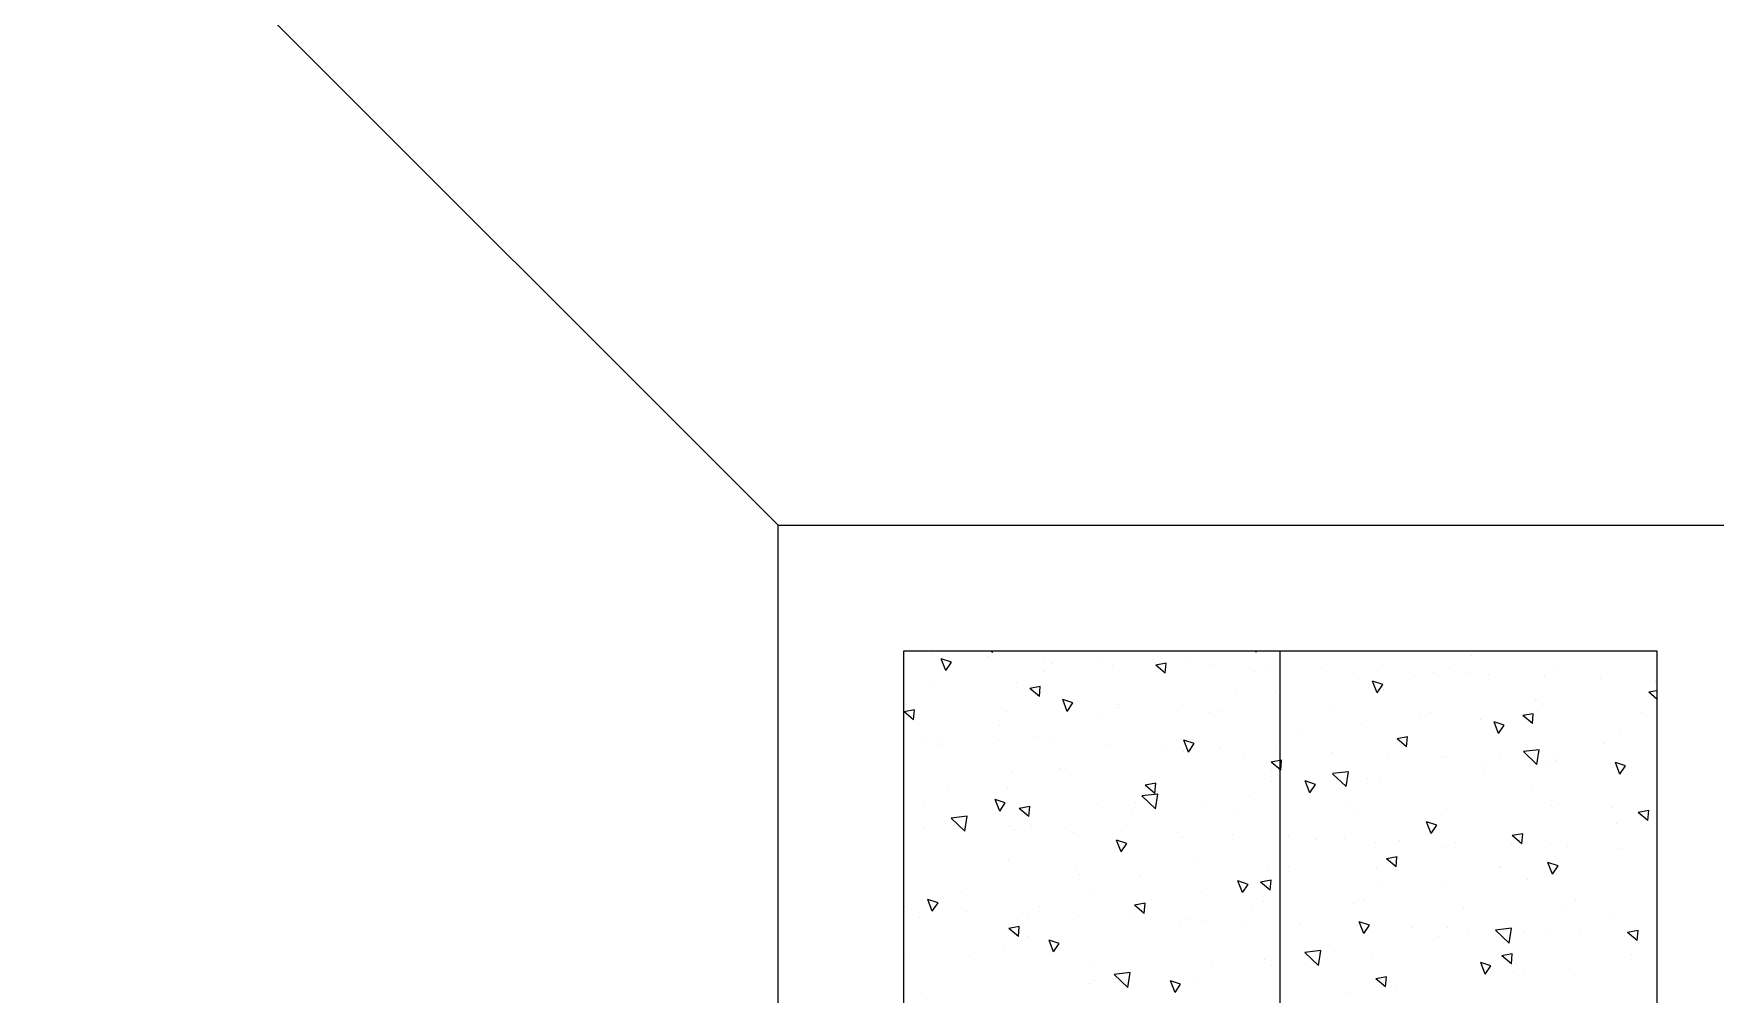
# Model space of a CAD drawing. Header units: millimetres. Extents: x 331487 to 517269, y 198509 to 399936.
# Drawn here: x 422584 to 423589, y 335033 to 335607 of the extents above; entities that cross this region are included whole.
import ezdxf

# ---------------------------------------------------------------- set-up
doc = ezdxf.new("R2010")
doc.units = ezdxf.units.MM
doc.header["$MEASUREMENT"] = 0
doc.layers.add('COLUMN', color=6, linetype='Continuous')
doc.layers.add('FOOTING', color=5, linetype='Continuous')

msp = doc.modelspace()

# ---------------------------------------------------------------- linework, layer by layer
at = {"layer": 'COLUMN'}
for p, q in [((423104.3, 334488.5), (423104.3, 335238.5)), ((423104.3, 335238.5), (423554.3, 335238.5)), ((423554.3, 335238.5), (423554.3, 334488.5))]:
    msp.add_line(p, q, dxfattribs=at)
at = {"layer": 'COLUMN', "color": 2, "linetype": 'Continuous'}
for p, q in [((423157.3, 335237.5), (423156.3, 335238.5)), ((423157.3, 335237.5), (423157.5, 335238.5)), ((423314.7, 335237.7), (423314.4, 335238.5)), ((423314.7, 335237.7), (423315.3, 335238.5)), ((423121.1, 335236.5), (423121.1, 335236.5)), ((423129.4, 335226.7), (423126.7, 335233.7)), ((423132.8, 335231.6), (423126.7, 335233.6)), ((423129.4, 335226.7), (423132.8, 335231.6)), ((423154.4, 335235.3), (423154.4, 335235.3)), ((423187.6, 335234.1), (423187.6, 335234.1)), ((423192.6, 335230.7), (423192.6, 335230.7)), ((423220.9, 335232.9), (423220.9, 335232.9)), ((423228.8, 335229.4), (423228.8, 335229.4)), ((423254.2, 335231.7), (423254.2, 335231.7)), ((423261.2, 335231), (423254.9, 335229.9)), ((423260.6, 335225.1), (423254.9, 335229.9)), ((423260.6, 335225.1), (423261.2, 335231)), ((423275.7, 335233.8), (423275.7, 335233.8)), ((423287.5, 335230.5), (423287.5, 335230.5)), ((423320.8, 335229.2), (423320.8, 335229.2)), ((423354.1, 335228), (423354.1, 335228)), ((423430.7, 335227.9), (423430.7, 335227.9)), ((423443.8, 335235.5), (423443.8, 335235.5)), ((423495.3, 335229.5), (423495.3, 335229.5)), ((423122.1, 335220.2), (423122.1, 335220.2)), ((423171.5, 335219.8), (423171.5, 335219.8)), ((423187.6, 335226.4), (423187.6, 335226.4)), ((423314.2, 335226.1), (423314.2, 335226.1)), ((423373.2, 335225.2), (423373.2, 335225.2)), ((423387.2, 335213.3), (423384.5, 335220.3)), ((423390.6, 335218.3), (423384.5, 335220.3)), ((423387.2, 335213.3), (423390.6, 335218.3)), ((423387.4, 335226.8), (423387.4, 335226.8)), ((423409.4, 335224), (423409.4, 335224)), ((423420.7, 335225.6), (423420.7, 335225.6)), ((423440.8, 335225.8), (423440.8, 335225.8)), ((423454, 335224.4), (423454, 335224.4)), ((423487.3, 335223.2), (423487.3, 335223.2)), ((423520.5, 335222), (423520.5, 335222)), ((423553.8, 335220.7), (423553.8, 335220.7)), ((423553.8, 335219.8), (423553.8, 335219.8)), ((423185.9, 335217.2), (423179.7, 335216)), ((423185.4, 335211.2), (423179.7, 335216)), ((423185.4, 335211.2), (423185.9, 335217.2)), ((423201.9, 335202.3), (423199.3, 335209.3)), ((423205.3, 335207.3), (423199.3, 335209.3)), ((423302.7, 335214.7), (423302.7, 335214.7)), ((423326.5, 335213.9), (423326.5, 335213.9)), ((423391.1, 335215.5), (423391.1, 335215.5)), ((423481.8, 335208.5), (423481.8, 335208.5)), ((423483.3, 335209.2), (423483.3, 335209.2)), ((423554.3, 335214.5), (423549.5, 335213.7)), ((423554.3, 335209.6), (423549.5, 335213.7)), ((423110.7, 335203.3), (423104.5, 335202.1)), ((423110.2, 335197.3), (423104.5, 335202.1)), ((423105.9, 335206.6), (423105.9, 335206.6)), ((423110.2, 335197.3), (423110.7, 335203.3)), ((423165.6, 335202.5), (423165.6, 335202.5)), ((423201.9, 335202.3), (423205.3, 335207.3)), ((423222.4, 335199.9), (423222.4, 335199.9)), ((423232.1, 335204.4), (423232.1, 335204.4)), ((423232.6, 335206.3), (423232.6, 335206.3)), ((423268.2, 335203.1), (423268.2, 335203.1)), ((423286.9, 335201.5), (423286.9, 335201.5)), ((423292.2, 335202.2), (423292.2, 335202.2)), ((423359.2, 335206), (423359.2, 335206)), ((423412.7, 335198.9), (423412.7, 335198.9)), ((423418.9, 335201.9), (423418.9, 335201.9)), ((423480.5, 335200.9), (423474.3, 335199.8)), ((423480, 335195), (423474.3, 335199.8)), ((423480, 335195), (423480.5, 335200.9)), ((423485.8, 335205.7), (423485.8, 335205.7)), ((423545.5, 335201.6), (423545.5, 335201.6)), ((423161.5, 335193.9), (423161.5, 335193.9)), ((423342.1, 335188.4), (423342.1, 335188.4)), ((423377.6, 335194.4), (423377.6, 335194.4)), ((423448.8, 335197.6), (423448.8, 335197.6)), ((423459.8, 335189), (423457.1, 335196)), ((423463.1, 335194), (423457.1, 335196)), ((423459.8, 335189), (423463.1, 335194)), ((423532.7, 335188.6), (423532.7, 335188.6)), ((423118.2, 335185.9), (423118.2, 335185.9)), ((423127, 335182.3), (423127, 335182.3)), ((423127.5, 335186), (423127.5, 335186)), ((423160.8, 335184.8), (423160.8, 335184.8)), ((423182.7, 335187.5), (423182.7, 335187.5)), ((423194, 335183.6), (423194, 335183.6)), ((423227.3, 335182.4), (423227.3, 335182.4)), ((423260.6, 335181.2), (423260.6, 335181.2)), ((423271.5, 335178.1), (423271.5, 335178.1)), ((423274.5, 335178), (423271.8, 335185)), ((423277.8, 335183), (423271.8, 335185)), ((423273.5, 335180.4), (423273.5, 335180.4)), ((423274.5, 335178), (423277.8, 335183)), ((423293.9, 335180), (423293.9, 335180)), ((423327.2, 335178.7), (423327.2, 335178.7)), ((423405.3, 335187.1), (423399.1, 335185.9)), ((423404.8, 335181.1), (423399.1, 335185.9)), ((423404.8, 335181.1), (423405.3, 335187.1)), ((423484.1, 335179.4), (423474.6, 335178.3)), ((423482.7, 335170.5), (423474.6, 335178.3)), ((423482.7, 335170.5), (423484.1, 335179.4)), ((423522.7, 335182.9), (423522.7, 335182.9)), ((423197.6, 335168.1), (423197.6, 335168.1)), ((423200.9, 335167.5), (423200.9, 335167.5)), ((423307.7, 335176.8), (423307.7, 335176.8)), ((423330.1, 335173.2), (423323.8, 335172)), ((423329.6, 335167.2), (423323.8, 335172)), ((423324.2, 335167.8), (423324.2, 335167.8)), ((423329.6, 335167.2), (423330.1, 335173.2)), ((423360.5, 335177.5), (423360.5, 335177.5)), ((423393.8, 335176.3), (423393.8, 335176.3)), ((423427.1, 335175.1), (423427.1, 335175.1)), ((423428.5, 335174.5), (423428.5, 335174.5)), ((423450.8, 335167.5), (423450.8, 335167.5)), ((423452.1, 335172.6), (423452.1, 335172.6)), ((423460.4, 335173.9), (423460.4, 335173.9)), ((423488.3, 335171.3), (423488.3, 335171.3)), ((423493, 335176.2), (423493, 335176.2)), ((423493.7, 335172.7), (423493.7, 335172.7)), ((423526.9, 335171.4), (423526.9, 335171.4)), ((423532.3, 335164.7), (423529.6, 335171.7)), ((423535.6, 335169.7), (423529.6, 335171.7)), ((423532.3, 335164.7), (423535.6, 335169.7)), ((423169.3, 335166.4), (423169.3, 335166.4)), ((423254.9, 335159.3), (423248.6, 335158.2)), ((423254.4, 335153.3), (423248.6, 335158.2)), ((423254.4, 335153.3), (423254.9, 335159.3)), ((423324.3, 335160.5), (423324.3, 335160.5)), ((423347, 335153.7), (423344.3, 335160.7)), ((423350.3, 335158.6), (423344.3, 335160.7)), ((423347, 335153.7), (423350.3, 335158.6)), ((423370.1, 335166.2), (423360.6, 335165.1)), ((423368.7, 335157.3), (423360.6, 335165)), ((423368.7, 335157.3), (423370.1, 335166.2)), ((423381.6, 335162.1), (423381.6, 335162.1)), ((423388.8, 335162.1), (423388.8, 335162.1)), ((423115.9, 335148.3), (423115.9, 335148.3)), ((423130.3, 335157.3), (423130.3, 335157.3)), ((423161.7, 335142.6), (423159, 335149.6)), ((423165, 335147.6), (423159, 335149.6)), ((423161.7, 335142.6), (423165, 335147.6)), ((423166.5, 335156), (423166.5, 335156)), ((423242.6, 335148), (423242.6, 335148)), ((423256.1, 335152.9), (423246.6, 335151.8)), ((423254.8, 335144), (423246.6, 335151.8)), ((423254.7, 335144), (423256.1, 335152.9)), ((423284.6, 335148.1), (423284.6, 335148.1)), ((423311, 335151.8), (423311, 335151.8)), ((423347.1, 335150.5), (423347.1, 335150.5)), ((423369.2, 335147.7), (423369.2, 335147.7)), ((423479.6, 335155.1), (423479.6, 335155.1)), ((423495.8, 335147.4), (423495.8, 335147.4)), ((423142.2, 335139.6), (423132.7, 335138.5)), ((423140.8, 335130.7), (423132.7, 335138.5)), ((423140.8, 335130.8), (423142.2, 335139.6)), ((423179.7, 335145.4), (423173.4, 335144.3)), ((423179.1, 335139.5), (423173.4, 335144.3)), ((423175.6, 335144.2), (423175.6, 335144.2)), ((423179.1, 335139.5), (423179.7, 335145.4)), ((423220.1, 335146.5), (423220.1, 335146.5)), ((423240.4, 335141.2), (423240.4, 335141.2)), ((423302.2, 335143.9), (423302.2, 335143.9)), ((423375.4, 335141.1), (423375.4, 335141.1)), ((423428.9, 335143.6), (423428.9, 335143.6)), ((423491.6, 335146.3), (423491.6, 335146.3)), ((423527.7, 335145), (423527.7, 335145)), ((423549.5, 335143.1), (423543.2, 335141.9)), ((423549, 335137.1), (423543.2, 335141.9)), ((423549, 335137.1), (423549.5, 335143.1)), ((423104.3, 335130.5), (423104.4, 335131.6)), ((423104.4, 335131.6), (423104.3, 335131.5)), ((423115.9, 335132.5), (423115.9, 335132.5)), ((423134.5, 335134.7), (423134.5, 335134.7)), ((423167.8, 335133.5), (423167.8, 335133.5)), ((423169.8, 335130.9), (423169.8, 335130.9)), ((423180.5, 335134.1), (423180.5, 335134.1)), ((423201.1, 335132.3), (423201.1, 335132.3)), ((423205.9, 335129.7), (423205.9, 335129.7)), ((423234.4, 335131), (423234.4, 335131)), ((423267.7, 335129.8), (423267.7, 335129.8)), ((423301, 335128.6), (423301, 335128.6)), ((423334.2, 335127.4), (423334.2, 335127.4)), ((423419.5, 335129.3), (423416.8, 335136.3)), ((423422.8, 335134.3), (423416.8, 335136.3)), ((423419.5, 335129.3), (423422.8, 335134.3)), ((423421, 335135.8), (423421, 335135.8)), ((423474.3, 335129.2), (423468, 335128.1)), ((423473.7, 335123.2), (423468, 335128.1)), ((423473.7, 335123.2), (423474.3, 335129.2)), ((423530.4, 335135.2), (423530.4, 335135.2)), ((423234.2, 335118.3), (423231.5, 335125.3)), ((423237.6, 335123.3), (423231.5, 335125.3)), ((423234.2, 335118.3), (423237.6, 335123.3)), ((423271.2, 335127), (423271.2, 335127)), ((423350.4, 335125.5), (423350.4, 335125.5)), ((423367.5, 335126.2), (423367.5, 335126.2)), ((423386.5, 335124.2), (423386.5, 335124.2)), ((423400.8, 335125), (423400.8, 335125)), ((423426.2, 335121.2), (423426.2, 335121.2)), ((423434.1, 335123.7), (423434.1, 335123.7)), ((423467.4, 335122.5), (423467.4, 335122.5)), ((423490.8, 335122.8), (423490.8, 335122.8)), ((423500.7, 335121.3), (423500.7, 335121.3)), ((423531, 335120), (423531, 335120)), ((423534, 335120.1), (423534, 335120.1)), ((423167, 335113), (423167, 335113)), ((423207.6, 335109.8), (423207.6, 335109.8)), ((423279.8, 335114.9), (423279.8, 335114.9)), ((423334.2, 335109.5), (423334.2, 335109.5)), ((423386.6, 335108.8), (423386.6, 335108.8)), ((423399.1, 335115.3), (423392.8, 335114.2)), ((423398.5, 335109.4), (423392.8, 335114.2)), ((423398.5, 335109.4), (423399, 335115.3)), ((423460.4, 335109.5), (423460.4, 335109.5)), ((423460.8, 335109.2), (423460.8, 335109.2)), ((423492, 335105), (423489.3, 335112)), ((423495.4, 335110), (423489.3, 335112)), ((423492, 335105), (423495.4, 335110)), ((423209.2, 335104.6), (423209.2, 335104.6)), ((423245.4, 335103.4), (423245.4, 335103.4)), ((423306.7, 335094), (423304, 335101)), ((423310.1, 335098.9), (423304, 335101)), ((423306.7, 335094), (423310.1, 335098.9)), ((423323.8, 335101.5), (423317.6, 335100.3)), ((423323.3, 335095.5), (423317.6, 335100.3)), ((423322, 335107.2), (423322, 335107.2)), ((423323.3, 335095.5), (423323.8, 335101.5)), ((423389.8, 335099.2), (423389.8, 335099.2)), ((423426, 335097.9), (423426, 335097.9)), ((423477.3, 335101.7), (423477.3, 335101.7)), ((423121.4, 335082.9), (423118.7, 335089.9)), ((423124.8, 335087.9), (423118.7, 335089.9)), ((423121.4, 335082.9), (423124.8, 335087.9)), ((423126, 335090), (423126, 335090)), ((423138.7, 335094.1), (423138.7, 335094.1)), ((423217.8, 335093.1), (423217.8, 335093.1)), ((423248.6, 335087.6), (423242.3, 335086.4)), ((423248.1, 335081.6), (423248.6, 335087.6)), ((423252.6, 335089.7), (423252.6, 335089.7)), ((423282.4, 335094.7), (423282.4, 335094.7)), ((423319.3, 335088.6), (423319.3, 335088.6)), ((423373.1, 335087.7), (423373.1, 335087.7)), ((423379.2, 335089.4), (423379.2, 335089.4)), ((423505.8, 335089.1), (423505.8, 335089.1)), ((423108.7, 335084), (423108.7, 335084)), ((423113.7, 335079.1), (423113.7, 335079.1)), ((423142, 335082.8), (423142, 335082.8)), ((423175.3, 335081.5), (423175.3, 335081.5)), ((423178.2, 335080.7), (423178.2, 335080.7)), ((423185.6, 335085.8), (423185.6, 335085.8)), ((423208.6, 335080.3), (423208.6, 335080.3)), ((423241.9, 335079.1), (423241.9, 335079.1)), ((423248.1, 335081.6), (423242.3, 335086.4)), ((423248.7, 335078.3), (423248.7, 335078.3)), ((423275.2, 335077.9), (423275.2, 335077.9)), ((423284.8, 335077.1), (423284.8, 335077.1)), ((423312.3, 335085.5), (423312.3, 335085.5)), ((423438.9, 335085.2), (423438.9, 335085.2)), ((423499.9, 335083.2), (423499.9, 335083.2)), ((423528.2, 335081.8), (423528.2, 335081.8)), ((423173.4, 335073.7), (423167.1, 335072.6)), ((423172.9, 335067.7), (423167.1, 335072.6)), ((423172.9, 335067.7), (423173.4, 335073.7)), ((423178.1, 335067.8), (423178.1, 335067.8)), ((423268.9, 335073.7), (423268.9, 335073.7)), ((423308.5, 335076.7), (423308.5, 335076.7)), ((423341.7, 335075.5), (423341.7, 335075.5)), ((423375, 335074.2), (423375, 335074.2)), ((423379.2, 335069.6), (423376.5, 335076.6)), ((423382.6, 335074.6), (423376.5, 335076.6)), ((423379.2, 335069.6), (423382.6, 335074.6)), ((423408.3, 335073), (423408.3, 335073)), ((423424, 335067.8), (423424, 335067.8)), ((423429.3, 335072.9), (423429.3, 335072.9)), ((423441.6, 335071.8), (423441.6, 335071.8)), ((423467.5, 335072.7), (423458, 335071.6)), ((423466.1, 335063.8), (423458, 335071.6)), ((423465.4, 335071.6), (423465.4, 335071.6)), ((423466.1, 335063.8), (423467.5, 335072.7)), ((423474.9, 335070.6), (423474.9, 335070.6)), ((423488.5, 335069.4), (423488.5, 335069.4)), ((423508.2, 335069.4), (423508.2, 335069.4)), ((423543.2, 335071.4), (423536.9, 335070.2)), ((423542.7, 335065.4), (423536.9, 335070.2)), ((423541.5, 335068.2), (423541.5, 335068.2)), ((423542.7, 335065.4), (423543.2, 335071.4)), ((423107.5, 335057.5), (423107.5, 335057.5)), ((423164.8, 335059.7), (423164.8, 335059.7)), ((423193.9, 335058.6), (423191.2, 335065.6)), ((423197.3, 335063.6), (423191.2, 335065.6)), ((423193.9, 335058.6), (423197.3, 335063.6)), ((423353.5, 335059.4), (423344, 335058.3)), ((423352.2, 335050.5), (423344.1, 335058.3)), ((423352.2, 335050.5), (423353.5, 335059.4)), ((423358.7, 335062.3), (423358.7, 335062.3)), ((423468, 335057.5), (423461.7, 335056.3)), ((423467.5, 335051.5), (423468, 335057.5)), ((423143.6, 335056.2), (423143.6, 335056.2)), ((423217.6, 335051.5), (423217.6, 335051.5)), ((423288.1, 335052), (423288.1, 335052)), ((423319.8, 335053.8), (423319.8, 335053.8)), ((423324.3, 335050.7), (423324.3, 335050.7)), ((423344.2, 335051.2), (423344.2, 335051.2)), ((423384.3, 335055.4), (423384.3, 335055.4)), ((423451.7, 335045.3), (423449.1, 335052.3)), ((423455.1, 335050.3), (423449.1, 335052.3)), ((423451.7, 335045.3), (423455.1, 335050.3)), ((423467.5, 335051.5), (423461.7, 335056.3)), ((423470.8, 335050.9), (423470.8, 335050.9)), ((423475.1, 335048.3), (423475.1, 335048.3)), ((423539.3, 335056.8), (423539.3, 335056.8)), ((423215.6, 335039.8), (423215.6, 335039.8)), ((423217.5, 335041.5), (423217.5, 335041.5)), ((423239.6, 335046.2), (423230.1, 335045.1)), ((423238.2, 335037.3), (423230.1, 335045.1)), ((423238.2, 335037.3), (423239.6, 335046.2)), ((423266.5, 335034.3), (423263.8, 335041.3)), ((423269.8, 335039.2), (423263.8, 335041.3)), ((423266.5, 335034.3), (423269.8, 335039.2)), ((423280.1, 335041.4), (423280.1, 335041.4)), ((423392.8, 335043.6), (423386.5, 335042.5)), ((423392.2, 335037.6), (423386.5, 335042.5)), ((423392.2, 335037.6), (423392.8, 335043.6)), ((423468.7, 335046.6), (423468.7, 335046.6)), ((423504.9, 335045.3), (423504.9, 335045.3)), ((423115.1, 335033.5), (423115.1, 335033.5)), ((423370.9, 335034.3), (423370.9, 335034.3)), ((423398.1, 335036), (423398.1, 335036))]:
    msp.add_line(p, q, dxfattribs=at)
at = {"layer": 'FOOTING'}
msp.add_line((423029.3, 335313.5), (421579.3, 336763.5), dxfattribs=at)
at = {"layer": 'FOOTING', "color": 5}
for p, q in [((423029.3, 334413.5), (423029.3, 335313.5)), ((423029.3, 335313.5), (423629.3, 335313.5)), ((423329.3, 334488.5), (423329.3, 335238.5))]:
    msp.add_line(p, q, dxfattribs=at)

doc.saveas('drawing.dxf')
